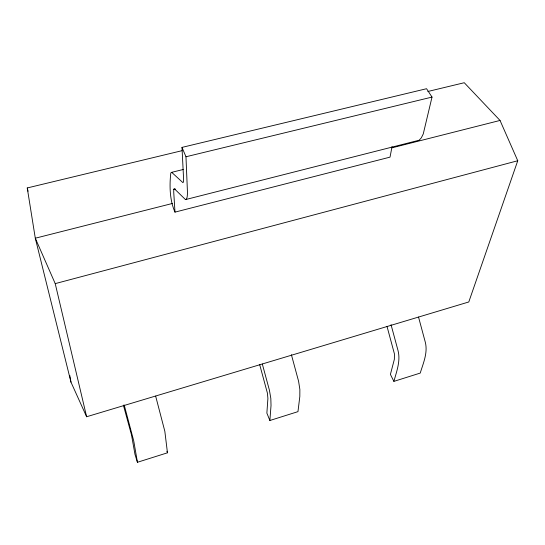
<?xml version="1.0" encoding="UTF-8"?>
<svg xmlns="http://www.w3.org/2000/svg" width="545" height="545" viewBox="0 0 545 545"><rect width="100%" height="100%" fill="white"/><g stroke="black" fill="none" stroke-linecap="round" stroke-linejoin="round"><path stroke-width="0.82" d="M174.993 212.128C169.686 200.369 169.372 185.716 170.81 172.942L171.682 172.329L182.963 182.684L183.488 181.778L183.542 178.072L181.996 147.395L426.565 88.712L432.015 97.085L423.261 133.934L421.333 137.824L419.146 140.222L185.484 199.599L174.209 188.59L173.746 189.428L173.726 192.065L174.993 212.128L390.016 157.137L392.059 146.598M291.398 354.713L298.592 381.282L299.859 389.457L299.825 396.481L297.965 411.645L269.877 420.502L271.029 405.453L270.824 398.45L269.428 390.247L262.322 364.012M418.519 317.02L425.325 342.294C427.948 352.874 423.261 363.168 420.229 373.08L393.892 381.384C396.603 371.445 400.698 361.124 398.054 350.68L391.044 324.697M427.839 91.492L464.258 82.724L500.031 120.445L517.75 160.741L468.789 301.971L86.621 416.748L70.973 382.147L35.296 238.213L27.25 187.95L182.023 150.679M185.484 199.599L186.479 199.136L187.167 197.004L187.5 193.305L185.974 156.762L181.996 147.395M123.381 405.139L131.508 434.951L134.99 454.428L137.435 462.276L167.458 452.806L164.835 431.293L155.652 396.113M172.322 203.489L35.296 238.213L55.222 283.625L517.75 160.741M391.896 147.845L500.031 120.445M173.746 189.428L175.395 189.013M171.682 172.329L183.236 169.495M185.974 156.762L432.015 97.085M393.892 381.384L390.404 374.415L394.369 359.284L394.437 353.923L387.005 326.366M269.877 420.502L266.873 413.117L267.902 398.436L267.397 393.074L259.645 364.476M166.94 451.26L167.458 452.806M124.212 405.044L133.736 440.925L137.435 462.276M27.25 187.95L28.054 191.254M55.222 283.625L86.621 416.748M69.78 375.437L70.973 382.147"/></g></svg>
